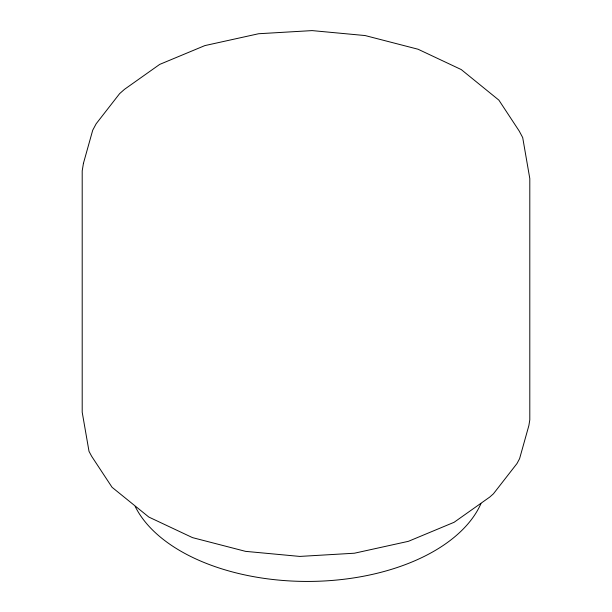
<?xml version="1.0" encoding="UTF-8"?>
<svg xmlns="http://www.w3.org/2000/svg" width="612" height="612" viewBox="0 0 612 612"><rect width="100%" height="100%" fill="white"/><g stroke="black" fill="none" stroke-linecap="round" stroke-linejoin="round"><path stroke-width="0.92" d="M480.956 503.599A179.117 103.413 0 0 1 309.947 581.423A179.117 103.413 0 0 1 135.175 506.43M83.431 163.343L82.199 170.893L82.199 412.205L89.008 451.335L91.639 456.269L112.065 487.297L148.838 517.063L192.528 537.634L245.565 551.358L299.773 556.423L354.409 553.217L408.403 541.322L454.119 522.281L489.753 497.059L493.417 493.815L516.987 463.536L519.58 458.694L528.883 425.524L529.801 419.855L529.801 178.543L522.694 137.562L519.183 130.991L498.872 100.123L461.234 69.561L418.08 49.243L365.135 35.557L312.089 30.6L258.631 33.736L204.852 45.602L159.694 64.405L124.496 89.329L119.615 93.644L96.176 123.754L92.718 130.211L83.431 163.343"/></g></svg>
